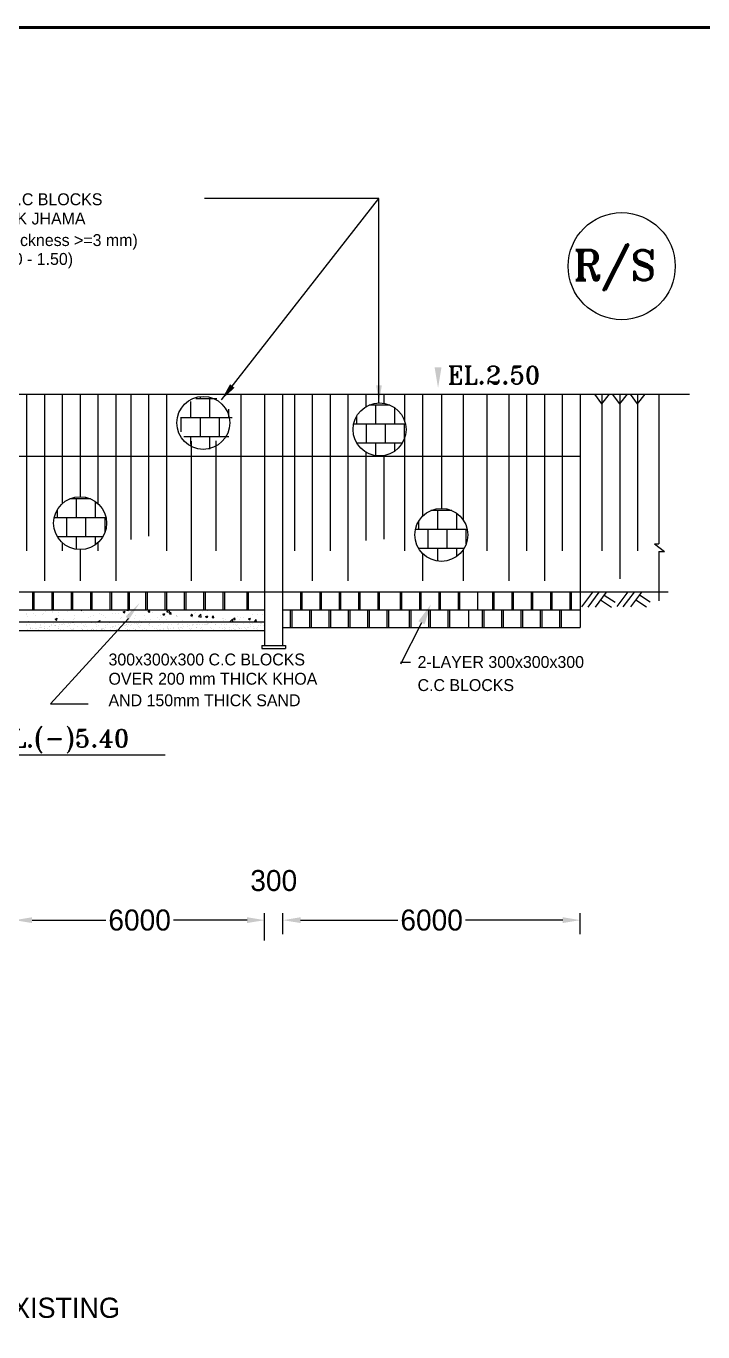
# Model space of a CAD drawing. Extents: x -377620 to 406987, y -326460 to -226264.
# Drawn here: x -5642 to 4020, y -248991 to -230343 of the extents above; entities that cross this region are included whole.
import ezdxf

# ---------------------------------------------------------------- set-up
doc = ezdxf.new("R2010")
doc.units = 0
doc.header["$LTSCALE"] = 300
doc.header["$MEASUREMENT"] = 0
doc.layers.get('0').update_dxf_attribs({"linetype": 'CONTINUOUS'})
doc.layers.get('DEFPOINTS').update_dxf_attribs({"linetype": 'CONTINUOUS'})
doc.layers.add('LINE', color=7, linetype='CONTINUOUS')
doc.styles.add('BIG', font='ROMANT.SHX')
doc.dimstyles.new('3', dxfattribs={"dimtxt": 225, "dimasz": 350, "dimexe": 100, "dimexo": 25, "dimgap": 9, "dimtad": 0, "dimdec": 0, "dimzin": 0, "dimdsep": 46, "dimtxsty": 'Standard', "dimcen": 0, "dimclrd": 5, "dimclre": 6, "dimclrt": 256, "dimadec": 0, "dimazin": 0, "dimtfac": 1, "dimtdec": 0, "dimtofl": 0, "dimtmove": 2, "dimatfit": 3, "dimfxl": 1, "dimtolj": 1, "dimtzin": 0, "dimarcsym": 0})

# ---------------------------------------------------------------- blocks, each defined once
blk = doc.blocks.new('*D415')
at = {"layer": 'DEFPOINTS', "color": 0}
for p in [(-2238, -243111), (-1975, -243111), (-1975, -243111)]:
    blk.add_point(p, dxfattribs=at)
at = {"layer": 'LINE', "color": 7, "lineweight": -2}
for p, q in [((-2488, -243111), (-2738, -243111)), ((-2238, -243086), (-2238, -243011)), ((-1975, -243086), (-1975, -243011)), ((-1725, -243111), (-1475, -243111))]:
    blk.add_line(p, q, dxfattribs=at)
at = {"layer": 'LINE', "color": 7}
for points in [[(-2488, -243069), (-2488, -243152), (-2238, -243111)], [(-1725, -243069), (-1725, -243152), (-1975, -243111)]]:
    blk.add_solid(points, dxfattribs=at)
at = {"layer": 'LINE', "color": 7, "insert": (-2107, -242547), "char_height": 300, "attachment_point": 5}
blk.add_mtext('\\A1;300', dxfattribs=at)
blk = doc.blocks.new('*D416')
at = {"layer": 'DEFPOINTS', "color": 0}
for p in [(-2238, -243111), (-5807, -243425), (-2238, -243425)]:
    blk.add_point(p, dxfattribs=at)
at = {"layer": 'LINE', "color": 7, "lineweight": -2}
for p, q in [((-5807, -243400), (-5807, -243011)), ((-5557, -243111), (-4506, -243111)), ((-2488, -243111), (-3538, -243111)), ((-2238, -243400), (-2238, -243011))]:
    blk.add_line(p, q, dxfattribs=at)
at = {"layer": 'LINE', "color": 7}
for points in [[(-5557, -243069), (-5557, -243152), (-5807, -243111)], [(-2488, -243069), (-2488, -243152), (-2238, -243111)]]:
    blk.add_solid(points, dxfattribs=at)
at = {"layer": 'LINE', "color": 7, "insert": (-4022, -243111), "char_height": 300, "attachment_point": 5}
blk.add_mtext('\\A1;6000', dxfattribs=at)
blk = doc.blocks.new('*X390')
at = {"color": 0}
for p, q in [((19840, 640), (19840, 912)), ((19924, 960), (20274, 960)), ((20000, 960), (20000, 985)), ((20160, 640), (20160, 960)), ((20480, 640), (20480, 781)), ((19664, 640), (20535, 640)), ((19680, 403), (19680, 640)), ((20000, 320), (20000, 640)), ((20320, 320), (20320, 640)), ((19720, 320), (20479, 320)), ((19840, 190), (19840, 320)), ((20160, 111), (20160, 320))]:
    blk.add_line(p, q, dxfattribs=at)
blk = doc.blocks.new('*D431')
at = {"layer": 'DEFPOINTS', "color": 0}
for p in [(2268, -243111), (-1975, -243336), (2268, -243336)]:
    blk.add_point(p, dxfattribs=at)
at = {"layer": 'LINE', "color": 7, "lineweight": -2}
for p, q in [((-1975, -243311), (-1975, -243011)), ((-1725, -243111), (-337, -243111)), ((2018, -243111), (631, -243111)), ((2268, -243311), (2268, -243011))]:
    blk.add_line(p, q, dxfattribs=at)
at = {"layer": 'LINE', "color": 7}
for points in [[(-1725, -243069), (-1725, -243152), (-1975, -243111)], [(2018, -243069), (2018, -243152), (2268, -243111)]]:
    blk.add_solid(points, dxfattribs=at)
at = {"layer": 'LINE', "color": 7, "insert": (147, -243111), "char_height": 300, "attachment_point": 5}
blk.add_mtext('\\A1;6000', dxfattribs=at)
blk = doc.blocks.new('*X386')
at = {"color": 0}
for p, q in [((19840, 640), (19840, 912)), ((19924, 960), (20274, 960)), ((20000, 960), (20000, 985)), ((20160, 640), (20160, 960)), ((20480, 640), (20480, 781)), ((19664, 640), (20535, 640)), ((19680, 403), (19680, 640)), ((20000, 320), (20000, 640)), ((20320, 320), (20320, 640)), ((19720, 320), (20479, 320)), ((19840, 190), (19840, 320)), ((20160, 111), (20160, 320))]:
    blk.add_line(p, q, dxfattribs=at)
blk = doc.blocks.new('A$C546D0F5F')
at = {"layer": 'LINE'}
for s, p in [('1- LAYER 400x400x200 C.C BLOCKS', (0, 0)), ('OVER 100mm THICK PICK JHAMA', (0, -275)), ('CHIPS, GEOTEXTILE (Thickness >=3 mm) ', (0, -583)), ('& 100 mm SAND (F.M 1.00 - 1.50)', (-27, -852))]:
    blk.add_text(s, height=170, dxfattribs=at).set_placement(p)

msp = doc.modelspace()

# ---------------------------------------------------------------- linework, layer by layer
at = {"layer": 'LINE', "color": 7}
for p, q in [((-11459, -235599.7426), (3829, -235599.7426)), ((-5636.9952, -235599.7426), (-5636.9952, -237837.1026)), ((-5381.9952, -235599.7426), (-5381.9952, -238263.8008)), ((-5126.9952, -235599.7426), (-5126.9952, -237162.1626)), ((-4871.9952, -235599.7426), (-4871.9952, -237063.1438)), ((-4616.9952, -235599.7426), (-4616.9952, -237162.1626)), ((-4361.9952, -235599.7426), (-4361.9952, -238263.8008)), ((-4149.4952, -235599.7426), (-4149.4952, -237674.5228)), ((-3894.4952, -235599.7426), (-3894.4952, -237627.4643)), ((-3639.4952, -235599.7426), (-3639.4952, -237837.1026)), ((-2931.6831, -235599.7426), (-2931.6831, -235600.8628)), ((-2576.9952, -235599.7426), (-2576.9952, -238263.8008)), ((-2236.9952, -235599.7426), (-2236.9952, -239188.2005)), ((-1981.9952, -235599.7426), (-1981.9952, -239188.2005)), ((-1811.9952, -235599.7426), (-1811.9952, -237837.1026)), ((-1556.9952, -235599.7426), (-1556.9952, -238263.8008)), ((-1301.9952, -235599.7426), (-1301.9952, -237837.1026)), ((-1046.9952, -235599.7426), (-1046.9952, -238263.8008)), ((-791.9952, -235599.7426), (-791.9952, -235779.7802)), ((-536.9952, -235599.7426), (-536.9952, -235730.1259)), ((-239.4952, -235599.7426), (-239.4952, -235979.9621)), ((15.5048, -235599.7426), (15.5048, -237345.0072)), ((285.8437, -235599.7426), (285.8437, -237231.1438)), ((599.6359, -235599.7426), (599.6359, -237398.5013)), ((934.2128, -235599.7426), (934.2128, -237837.1026)), ((1248.0048, -235599.7426), (1248.0048, -238263.8008)), ((1503.0048, -235599.7426), (1503.0048, -237837.1026)), ((1758.0048, -235599.7426), (1758.0048, -238263.8008)), ((2013.0048, -235599.7426), (2013.0048, -237837.1026)), ((2268.0048, -235599.7426), (2268.0048, -238931.2248)), ((2577.8253, -235739.5823), (2475.349, -235599.7426)), ((2577.8253, -235739.5823), (2687.6981, -235599.7426)), ((2577.8253, -235599.7426), (2577.8253, -237837.1026)), ((2832.8253, -235739.5823), (2730.349, -235599.7426)), ((2832.8253, -235739.5823), (2942.6981, -235599.7426)), ((2832.8253, -235599.7426), (2832.8253, -238238.3863)), ((3087.8253, -235739.5823), (2985.349, -235599.7426)), ((3087.8253, -235739.5823), (3197.6981, -235599.7426)), ((3087.8253, -235599.7426), (3087.8253, -237837.1026)), ((3390.2243, -235599.7426), (3390.2243, -237737.8754)), ((-239.4952, -236226.5162), (-239.4952, -237837.1026)), ((-3285.589, -236268.507), (-3285.589, -238263.8008)), ((-2931.6831, -236263.754), (-2931.6831, -237837.1026)), ((-791.9952, -236426.698), (-791.9952, -237687.5924)), ((2268.0048, -236487.4974), (-9683.4903, -236487.4974)), ((-536.9952, -236476.3524), (-536.9952, -237668.1313)), ((-5126.9952, -237719.8374), (-5126.9952, -237837.1026)), ((-4616.9952, -237719.8374), (-4616.9952, -237837.1026)), ((3326.8046, -237737.8754), (3471.7639, -237846.4844)), ((3326.8046, -237737.8754), (3390.2243, -237737.8754)), ((-4871.9952, -237818.8562), (-4871.9952, -238263.8008)), ((15.5048, -237872.9928), (15.5048, -238263.8008)), ((599.6359, -237819.4987), (599.6359, -238263.8008)), ((3390.2243, -237846.4844), (3390.2243, -238552.4434)), ((3390.2243, -237846.4844), (3471.7639, -237846.4844)), ((-5806.9952, -238423.2005), (2268.0048, -238423.2005)), ((-5551.9952, -238423.2005), (-5551.9952, -238678.2005)), ((-5530.7452, -238423.2005), (-5530.7452, -238678.2005)), ((-5275.7452, -238423.2005), (-5275.7452, -238678.2005)), ((-5254.4952, -238423.2005), (-5254.4952, -238678.2005)), ((-4999.4952, -238423.2005), (-4999.4952, -238678.2005)), ((-4978.2452, -238423.2005), (-4978.2452, -238678.2005)), ((-4723.2452, -238423.2005), (-4723.2452, -238678.2005)), ((-4701.9952, -238423.2005), (-4701.9952, -238678.2005)), ((-4446.9952, -238423.2005), (-4446.9952, -238678.2005)), ((-4425.7452, -238423.2005), (-4425.7452, -238678.2005)), ((-4191.9952, -238423.2005), (-4191.9952, -238678.2005)), ((-4170.7452, -238423.2005), (-4170.7452, -238678.2005)), ((-3936.9952, -238423.2005), (-3936.9952, -238678.2005)), ((-3915.7452, -238423.2005), (-3915.7452, -238678.2005)), ((-3660.7452, -238423.2005), (-3660.7452, -238678.2005)), ((-3639.4952, -238423.2005), (-3639.4952, -238678.2005)), ((-3384.4952, -238423.2005), (-3384.4952, -238678.2005)), ((-3363.2452, -238423.2005), (-3363.2452, -238678.2005)), ((-3108.2452, -238423.2005), (-3108.2452, -238678.2005)), ((-3086.9952, -238423.2005), (-3086.9952, -238678.2005)), ((-2831.9952, -238423.2005), (-2831.9952, -238678.2005)), ((-2810.7452, -238423.2005), (-2810.7452, -238678.2005)), ((-2491.9952, -238423.2005), (-2491.9952, -238678.2005)), ((-2470.7452, -238423.2005), (-2470.7452, -238678.2005)), ((-1726.9952, -238423.2005), (-1726.9952, -238678.2005)), ((-1705.7452, -238423.2005), (-1705.7452, -238678.2005)), ((-1450.7452, -238423.2005), (-1450.7452, -238678.2005)), ((-1429.4952, -238423.2005), (-1429.4952, -238678.2005)), ((-1174.4952, -238423.2005), (-1174.4952, -238678.2005)), ((-1153.2452, -238423.2005), (-1153.2452, -238678.2005)), ((-898.2452, -238423.2005), (-898.2452, -238678.2005)), ((-876.9952, -238423.2005), (-876.9952, -238678.2005)), ((-621.9952, -238423.2005), (-621.9952, -238678.2005)), ((-600.7452, -238423.2005), (-600.7452, -238678.2005)), ((-303.2452, -238423.2005), (-303.2452, -238678.2005)), ((-281.9952, -238423.2005), (-281.9952, -238678.2005)), ((-26.9952, -238423.2005), (-26.9952, -238678.2005)), ((-5.7452, -238423.2005), (-5.7452, -238678.2005)), ((249.2548, -238423.2005), (249.2548, -238678.2005)), ((270.5048, -238423.2005), (270.5048, -238678.2005)), ((525.5048, -238423.2005), (525.5048, -238678.2005)), ((546.7548, -238423.2005), (546.7548, -238678.2005)), ((800.3365, -238423.2005), (800.3365, -238678.2005)), ((1014.2548, -238423.2005), (1014.2548, -238678.2005)), ((1035.5048, -238423.2005), (1035.5048, -238678.2005)), ((1290.5048, -238423.2005), (1290.5048, -238678.2005)), ((1311.7548, -238423.2005), (1311.7548, -238678.2005)), ((1566.7548, -238423.2005), (1566.7548, -238678.2005)), ((1588.0048, -238423.2005), (1588.0048, -238678.2005)), ((1843.0048, -238423.2005), (1843.0048, -238678.2005)), ((1864.2548, -238423.2005), (1864.2548, -238678.2005)), ((2119.2548, -238423.2005), (2119.2548, -238678.2005)), ((2140.5048, -238423.2005), (2140.5048, -238678.2005)), ((2268.0048, -238423.2005), (3525.9028, -238423.2005)), ((2445.9032, -238425.1828), (2288.0668, -238635.4175)), ((2534.9391, -238429.2258), (2377.1028, -238639.4605)), ((2640.1634, -238429.2258), (2482.327, -238639.4605)), ((2611.8337, -238469.6555), (2765.623, -238570.7299)), ((2947.7419, -238421.1398), (2789.9055, -238631.3745)), ((3036.7778, -238425.1828), (2878.9415, -238635.4175)), ((3142.0021, -238425.1828), (2984.1657, -238635.4175)), ((3113.6724, -238465.6126), (3267.4617, -238566.6869)), ((-5806.9952, -238678.2005), (-2236.9952, -238678.2005)), ((-5016.1227, -238678.6779), (-5016.1227, -238678.6779)), ((-4964.9514, -238678.7665), (-4964.9514, -238678.7665)), ((-4862.7661, -238678.2005), (-4848.6548, -238687.7187)), ((-4848.6552, -238687.7313), (-4845.4572, -238678.2005)), ((-4206.9785, -238683.3915), (-4202.6227, -238678.2005)), ((-4206.9785, -238683.3915), (-4181.5755, -238685.6139)), ((-4181.5758, -238685.6272), (-4182.9458, -238678.2005)), ((-4079.0121, -238681.9016), (-4079.0121, -238681.9016)), ((-3902.1429, -238710.0611), (-3881.6541, -238685.6435)), ((-3876.7403, -238712.2971), (-3881.6544, -238685.6569)), ((-3634.1038, -238705.365), (-3608.0395, -238678.2005)), ((-3596.3062, -238711.2384), (-3600.1496, -238678.2005)), ((-2991.5004, -238685.219), (-2991.5004, -238685.219)), ((-1981.9952, -238678.2005), (2268.0048, -238678.2005)), ((-1871.9545, -238678.1913), (-1871.9545, -238933.1913)), ((-1850.7045, -238678.1913), (-1850.7045, -238933.1913)), ((-1595.7045, -238678.1913), (-1595.7045, -238933.1913)), ((-1574.4545, -238678.1913), (-1574.4545, -238933.1913)), ((-1319.4545, -238678.1913), (-1319.4545, -238933.1913)), ((-1298.2045, -238678.1913), (-1298.2045, -238933.1913)), ((-1043.2045, -238678.1913), (-1043.2045, -238933.1913)), ((-1021.9545, -238678.1913), (-1021.9545, -238933.1913)), ((-766.9545, -238678.1913), (-766.9545, -238933.1913)), ((-745.7045, -238678.1913), (-745.7045, -238933.1913)), ((-490.7045, -238678.1913), (-490.7045, -238933.1913)), ((-469.4545, -238678.1913), (-469.4545, -238933.1913)), ((-171.9545, -238678.1913), (-171.9545, -238933.1913)), ((-150.7045, -238678.1913), (-150.7045, -238933.1913)), ((104.2955, -238678.1913), (104.2955, -238933.1913)), ((125.5455, -238678.1913), (125.5455, -238933.1913)), ((380.5455, -238678.1913), (380.5455, -238933.1913)), ((401.7955, -238678.1913), (401.7955, -238933.1913)), ((673.3219, -238678.1913), (673.3219, -238933.1913)), ((869.2955, -238678.1913), (869.2955, -238933.1913)), ((890.5455, -238678.1913), (890.5455, -238933.1913)), ((1145.5455, -238678.1913), (1145.5455, -238933.1913)), ((1166.7955, -238678.1913), (1166.7955, -238933.1913)), ((1421.7955, -238678.1913), (1421.7955, -238933.1913)), ((1443.0455, -238678.1913), (1443.0455, -238933.1913)), ((1698.0455, -238678.1913), (1698.0455, -238933.1913)), ((1719.2955, -238678.1913), (1719.2955, -238933.1913)), ((1974.2955, -238678.1913), (1974.2955, -238933.1913)), ((1995.5455, -238678.1913), (1995.5455, -238933.1913)), ((2559.2215, -238538.3861), (2713.0108, -238639.4605)), ((3061.0602, -238534.3431), (3214.8495, -238635.4175)), ((-5806.9952, -238848.2005), (-2236.9952, -238848.2005)), ((-5638.3952, -238739.8879), (-5638.3952, -238739.8879)), ((-5636.6476, -238734.7511), (-5636.6476, -238734.7511)), ((-5618.5717, -238767.7638), (-5618.5717, -238767.7638)), ((-5611.626, -238848.2005), (-5609.1982, -238845.3072)), ((-5608.6671, -238848.2005), (-5609.1986, -238845.3193)), ((-5532.0007, -238725.8808), (-5532.0007, -238725.8808)), ((-5511.831, -238763.7671), (-5511.831, -238763.7671)), ((-5499.3834, -238687.2488), (-5499.3834, -238687.2488)), ((-5477.573, -238855.744), (-5477.573, -238855.744)), ((-5409.7731, -238744.3369), (-5409.7731, -238744.3369)), ((-5400.3611, -238737.8393), (-5400.3611, -238737.8393)), ((-5379.3612, -238873.1253), (-5379.3612, -238873.1253)), ((-5371.0397, -238704.6899), (-5371.0397, -238704.6899)), ((-4180.259, -238802.7155), (-5292.4937, -240023.5591)), ((-5279.8912, -238851.6396), (-5279.8912, -238851.6396)), ((-5272.5089, -238696.8346), (-5272.5089, -238696.8346)), ((-5263.9768, -238721.2225), (-5263.9768, -238721.2225)), ((-5226.8898, -238810.535), (-5197.1319, -238799.112)), ((-5226.8898, -238810.535), (-5205.7493, -238824.7944)), ((-5214.4353, -238836.9782), (-5214.4353, -238836.9782)), ((-5205.7498, -238824.8067), (-5197.1324, -238799.1243)), ((-5185.6908, -238710.6314), (-5185.6908, -238710.6314)), ((-5182.8986, -238753.9227), (-5182.8986, -238753.9227)), ((-5111.1531, -238868.7883), (-5111.1531, -238868.7883)), ((-5108.0409, -238822.9711), (-5108.0409, -238822.9711)), ((-5075.8172, -238853.3925), (-5075.8172, -238853.3925)), ((-5066.4169, -238862.0063), (-5066.4169, -238862.0063)), ((-5045.6344, -238706.4204), (-5045.6344, -238706.4204)), ((-5005.134, -238871.8199), (-5005.134, -238871.8199)), ((-4977.6559, -238867.0855), (-4977.6559, -238867.0855)), ((-4970.1194, -238820.2464), (-4970.1194, -238820.2464)), ((-4963.6717, -238866.3613), (-4963.6717, -238866.3613)), ((-4956.024, -238763.5085), (-4956.024, -238763.5085)), ((-4947.0798, -238801.7802), (-4947.0798, -238801.7802)), ((-4894.3995, -238857.2415), (-4894.3995, -238857.2415)), ((-4868.7351, -238857.9019), (-4868.7351, -238857.9019)), ((-4867.8535, -238853.7466), (-4867.8535, -238853.7466)), ((-4847.1933, -238867.7112), (-4847.1933, -238867.7112)), ((-4826.3913, -238848.288), (-4826.3913, -238848.288)), ((-4818.7598, -238716.0063), (-4818.7598, -238716.0063)), ((-4751.9087, -238790.3219), (-4751.9087, -238790.3219)), ((-4729.1495, -238773.0943), (-4729.1495, -238773.0943)), ((-4709.4478, -238862.7485), (-4709.4478, -238862.7485)), ((-4678.6709, -238766.4435), (-4678.6709, -238766.4435)), ((-4664.6611, -238859.6548), (-4664.6611, -238859.6548)), ((-4655.2608, -238868.2686), (-4655.2608, -238868.2686)), ((-4616.1098, -238844.5723), (-4586.3519, -238833.1493)), ((-4616.1098, -238844.5723), (-4610.7307, -238848.2005)), ((-4591.8853, -238725.5921), (-4591.8853, -238725.5921)), ((-4591.3983, -238848.2005), (-4586.3524, -238833.1621)), ((-4575.9506, -238861.0457), (-4575.9506, -238861.0457)), ((-4572.2765, -238752.4364), (-4572.2765, -238752.4364)), ((-4537.9616, -238847.1708), (-4537.9616, -238847.1708)), ((-4537.2385, -238763.114), (-4537.2385, -238763.114)), ((-4502.275, -238782.6802), (-4502.275, -238782.6802)), ((-4457.579, -238864.1641), (-4457.579, -238864.1641)), ((-4445.4881, -238861.6715), (-4445.4881, -238861.6715)), ((-4411.3154, -238731.2454), (-4411.3154, -238731.2454)), ((-4365.0108, -238735.1779), (-4365.0108, -238735.1779)), ((-4316.499, -238731.2491), (-4316.499, -238731.2491)), ((-4307.7425, -238856.7088), (-4307.7425, -238856.7088)), ((-4290.1075, -238804.6262), (-4290.1075, -238804.6262)), ((-4275.4004, -238792.266), (-4275.4004, -238792.266)), ((-4259.0153, -238707.4965), (-4229.2574, -238696.0735)), ((-4259.0153, -238707.4965), (-4237.8748, -238721.7559)), ((-4253.505, -238865.9171), (-4253.505, -238865.9171)), ((-4237.8752, -238721.769), (-4229.2578, -238696.0866)), ((-4185.4065, -238695.9087), (-4185.4065, -238695.9087)), ((-4180.6362, -238744.7637), (-4180.6362, -238744.7637)), ((-4174.2454, -238855.006), (-4174.2454, -238855.006)), ((-4145.9564, -238842.8045), (-4145.9564, -238842.8045)), ((-4140.7884, -238701.3246), (-4140.7884, -238701.3246)), ((-4091.0259, -238801.8518), (-4091.0259, -238801.8518)), ((-4088.9229, -238870.4264), (-4088.9229, -238870.4264)), ((-4086.2828, -238855.6317), (-4086.2828, -238855.6317)), ((-4084.7533, -238762.0815), (-4084.7533, -238762.0815)), ((-4039.6493, -238871.1629), (-4039.6493, -238871.1629)), ((-4029.8555, -238828.3357), (-4029.8555, -238828.3357)), ((-3998.187, -238865.7043), (-3998.187, -238865.7043)), ((-3953.7617, -238754.3495), (-3953.7617, -238754.3495)), ((-3948.5372, -238850.669), (-3948.5372, -238850.669)), ((-3931.2861, -238815.5965), (-3931.2861, -238815.5965)), ((-3928.9148, -238856.5844), (-3928.9148, -238856.5844)), ((-3902.3688, -238853.0896), (-3902.3688, -238853.0896)), ((-3902.1429, -238710.0611), (-3876.7399, -238712.2836)), ((-3884.8489, -238872.1794), (-3884.8489, -238872.1794)), ((-3864.1513, -238811.4376), (-3864.1513, -238811.4376)), ((-3836.8992, -238719.5369), (-3836.8992, -238719.5369)), ((-3815.0401, -238848.9662), (-3815.0401, -238848.9662)), ((-3761.4466, -238792.999), (-3761.4466, -238792.999)), ((-3735.0628, -238812.8528), (-3735.0628, -238812.8528)), ((-3726.8872, -238763.9354), (-3726.8872, -238763.9354)), ((-3710.5467, -238783.7316), (-3710.5467, -238783.7316)), ((-3690.7352, -238741.5338), (-3660.9774, -238730.1108)), ((-3690.7352, -238741.5338), (-3669.5948, -238755.7932)), ((-3684.5775, -238849.5919), (-3684.5775, -238849.5919)), ((-3669.5952, -238755.8068), (-3660.9778, -238730.1244)), ((-3655.0522, -238778.9919), (-3655.0522, -238778.9919)), ((-3637.2768, -238821.0234), (-3637.2768, -238821.0234)), ((-3634.1038, -238705.365), (-3596.3057, -238711.2272)), ((-3597.3073, -238736.7308), (-3576.8185, -238712.3131)), ((-3597.3073, -238736.7308), (-3571.9044, -238738.9533)), ((-3571.9047, -238738.967), (-3576.8188, -238712.3268)), ((-3500.0126, -238773.5212), (-3500.0126, -238773.5212)), ((-3494.0911, -238757.801), (-3494.0911, -238757.801)), ((-3492.3361, -238753.8071), (-3492.3361, -238753.8071)), ((-3487.2087, -238770.3082), (-3487.2087, -238770.3082)), ((-3410.4023, -238830.6093), (-3410.4023, -238830.6093)), ((-3292.4718, -238763.4005), (-3271.9829, -238738.9828)), ((-3292.4718, -238763.4004), (-3267.0688, -238765.6229)), ((-3277.6658, -238726.5992), (-3277.6658, -238726.5992)), ((-3273.1381, -238783.107), (-3273.1381, -238783.107)), ((-3267.0692, -238765.6369), (-3271.9833, -238738.9967)), ((-3239.3545, -238727.7636), (-3239.3545, -238727.7636)), ((-3225.6822, -238722.4643), (-3225.6822, -238722.4643)), ((-3183.5277, -238840.1951), (-3183.5277, -238840.1951)), ((-3180.5263, -238775.7106), (-3147.4237, -238741.2106)), ((-3180.5263, -238775.7106), (-3142.7282, -238781.5727)), ((-3142.7288, -238781.5842), (-3147.4243, -238741.2221)), ((-3119.2878, -238708.4572), (-3119.2878, -238708.4572)), ((-3079.9552, -238775.5711), (-3050.1974, -238764.1481)), ((-3079.9552, -238775.5711), (-3058.8148, -238789.8305)), ((-3062.0943, -238836.2142), (-3062.0943, -238836.2142)), ((-3058.8152, -238789.8446), (-3050.1978, -238764.1622)), ((-3056.9264, -238694.7343), (-3056.9264, -238694.7343)), ((-3046.2635, -238792.6928), (-3046.2635, -238792.6928)), ((-3031.6646, -238870.5059), (-3031.6646, -238870.5059)), ((-2990.2023, -238865.0473), (-2990.2023, -238865.0473)), ((-2987.6362, -238790.0701), (-2967.1473, -238765.6524)), ((-2987.6362, -238790.0701), (-2962.2332, -238792.2926)), ((-2962.2336, -238792.3068), (-2967.1477, -238765.6666)), ((-2958.3267, -238687.2662), (-2958.3267, -238687.2662)), ((-2920.9301, -238855.9274), (-2920.9301, -238855.9274)), ((-2899.8239, -238848.5562), (-2899.8239, -238848.5562)), ((-2894.3842, -238852.4326), (-2894.3842, -238852.4326)), ((-2843.8837, -238806.2897), (-2843.8837, -238806.2897)), ((-2829.1888, -238833.9501), (-2829.1888, -238833.9501)), ((-2819.389, -238802.2786), (-2819.389, -238802.2786)), ((-2801.7224, -238819.5545), (-2801.7224, -238819.5545)), ((-2726.9489, -238846.0562), (-2693.8463, -238811.5562)), ((-2726.9489, -238846.0562), (-2713.1229, -238848.2005)), ((-2695.3279, -238805.5474), (-2695.3279, -238805.5474)), ((-2689.5853, -238848.2005), (-2693.8469, -238811.5679)), ((-2682.8006, -238816.7398), (-2662.3117, -238792.3221)), ((-2682.8006, -238816.7398), (-2657.3976, -238818.9622)), ((-2657.3981, -238818.9767), (-2662.3121, -238792.3365)), ((-2629.2134, -238779.0818), (-2629.2134, -238779.0818)), ((-2592.5145, -238811.8645), (-2592.5145, -238811.8645)), ((-2581.3347, -238791.4055), (-2581.3347, -238791.4055)), ((-2534.3669, -238784.3565), (-2534.3669, -238784.3565)), ((-2488.6678, -238854.8185), (-2488.6678, -238854.8185)), ((-2469.1752, -238809.6084), (-2439.4173, -238798.1854)), ((-2469.1752, -238809.6084), (-2448.0348, -238823.8678)), ((-2448.0353, -238823.8823), (-2439.4178, -238798.1999)), ((-2408.474, -238747.2168), (-2408.474, -238747.2168)), ((-2377.965, -238843.4094), (-2357.4762, -238818.9918)), ((-2377.965, -238843.4094), (-2352.5621, -238845.6319)), ((-2365.6399, -238821.4503), (-2365.6399, -238821.4503)), ((-2352.5625, -238845.6466), (-2357.4766, -238819.0064)), ((-2333.4806, -238748.8609), (-2333.4806, -238748.8609)), ((-2290.986, -238850.7141), (-2290.986, -238850.7141)), ((-2265.958, -238749.0198), (-2265.958, -238749.0198)), ((2.9309, -238864.0135), (-299.4469, -239456.9671)), ((-5806.9952, -238975.7005), (-2236.9952, -238975.7005)), ((-5640.2857, -238891.8917), (-5640.2857, -238891.8917)), ((-5630.8854, -238900.5055), (-5630.8854, -238900.5055)), ((-5629.0223, -238965.4486), (-5629.0223, -238965.4486)), ((-5592.7881, -238887.0635), (-5592.7881, -238887.0635)), ((-5586.5161, -238941.1625), (-5586.5161, -238941.1625)), ((-5580.8015, -238947.608), (-5580.8015, -238947.608)), ((-5578.6075, -238925.2792), (-5578.6075, -238925.2792)), ((-5554.2556, -238944.1132), (-5554.2556, -238944.1132)), ((-5512.8583, -238874.8281), (-5512.8583, -238874.8281)), ((-5512.7934, -238938.6546), (-5512.7934, -238938.6546)), ((-5509.6457, -238973.0961), (-5509.6457, -238973.0961)), ((-5491.7076, -238951.4588), (-5491.7076, -238951.4588)), ((-5470.2011, -238965.16), (-5470.2011, -238965.16)), ((-5448.1449, -238925.9049), (-5448.1449, -238925.9049)), ((-5443.5211, -238929.5347), (-5443.5211, -238929.5347)), ((-5433.9668, -238886.7748), (-5433.9668, -238886.7748)), ((-5433.2036, -238896.4011), (-5433.2036, -238896.4011)), ((-5416.9752, -238926.0399), (-5416.9752, -238926.0399)), ((-5382.4421, -238942.9154), (-5382.4421, -238942.9154)), ((-5376.1485, -238971.3933), (-5376.1485, -238971.3933)), ((-5375.513, -238920.5813), (-5375.513, -238920.5813)), ((-5373.0418, -238951.5292), (-5373.0418, -238951.5292)), ((-5332.8864, -238951.1702), (-5332.8864, -238951.1702)), ((-5311.3799, -238964.8713), (-5311.3799, -238964.8713)), ((-5310.3994, -238920.9422), (-5310.3994, -238920.9422)), ((-5306.2407, -238911.4614), (-5306.2407, -238911.4614)), ((-5279.6948, -238907.9666), (-5279.6948, -238907.9666)), ((-5275.1456, -238886.4862), (-5275.1456, -238886.4862)), ((-5248.8986, -238873.751), (-5248.8986, -238873.751)), ((-5245.686, -238972.019), (-5245.686, -238972.019)), ((-5238.2326, -238902.508), (-5238.2326, -238902.508)), ((-5229.1296, -238898.154), (-5229.1296, -238898.154)), ((-5219.7293, -238906.7678), (-5219.7293, -238906.7678)), ((-5176.9022, -238919.2394), (-5176.9022, -238919.2394)), ((-5175.36, -238947.4248), (-5175.36, -238947.4248)), ((-5174.0651, -238950.8816), (-5174.0651, -238950.8816)), ((-5168.9603, -238893.3881), (-5168.9603, -238893.3881)), ((-5152.5586, -238964.5827), (-5152.5586, -238964.5827)), ((-5142.4144, -238889.8933), (-5142.4144, -238889.8933)), ((-5116.3243, -238886.1976), (-5116.3243, -238886.1976)), ((-5107.9404, -238967.0563), (-5107.9404, -238967.0563)), ((-5100.9521, -238884.4346), (-5100.9521, -238884.4346)), ((-5046.4396, -238919.8651), (-5046.4396, -238919.8651)), ((-5031.6799, -238875.3148), (-5031.6799, -238875.3148)), ((-5022.0475, -238902.6633), (-5022.0475, -238902.6633)), ((-5015.2439, -238950.593), (-5015.2439, -238950.593)), ((-4993.7374, -238964.2941), (-4993.7374, -238964.2941)), ((-4974.4433, -238965.3535), (-4974.4433, -238965.3535)), ((-4971.286, -238949.1777), (-4971.286, -238949.1777)), ((-4961.8857, -238957.7915), (-4961.8857, -238957.7915)), ((-4957.5031, -238885.909), (-4957.5031, -238885.909)), ((-4908.6941, -238914.9024), (-4908.6941, -238914.9024)), ((-4856.4227, -238950.3044), (-4856.4227, -238950.3044)), ((-4843.9807, -238965.9792), (-4843.9807, -238965.9792)), ((-4834.9162, -238964.0055), (-4834.9162, -238964.0055)), ((-4817.9735, -238904.4163), (-4817.9735, -238904.4163)), ((-4808.5732, -238913.03), (-4808.5732, -238913.03)), ((-4798.6819, -238885.6204), (-4798.6819, -238885.6204)), ((-4779.3695, -238974.1442), (-4779.3695, -238974.1442)), ((-4775.1969, -238913.1996), (-4775.1969, -238913.1996)), ((-4764.2039, -238953.6871), (-4764.2039, -238953.6871)), ((-4710.0973, -238965.0243), (-4710.0973, -238965.0243)), ((-4706.2351, -238961.0165), (-4706.2351, -238961.0165)), ((-4697.6014, -238950.0158), (-4697.6014, -238950.0158)), ((-4683.5513, -238961.5295), (-4683.5513, -238961.5295)), ((-4676.0949, -238963.7169), (-4676.0949, -238963.7169)), ((-4644.7344, -238913.8254), (-4644.7344, -238913.8254)), ((-4642.0891, -238956.0709), (-4642.0891, -238956.0709)), ((-4639.8606, -238885.3318), (-4639.8606, -238885.3318)), ((-4610.8914, -238908.9256), (-4610.8914, -238908.9256)), ((-4572.8168, -238946.951), (-4572.8168, -238946.951)), ((-4572.738, -238959.3138), (-4572.738, -238959.3138)), ((-4560.1299, -238955.44), (-4560.1299, -238955.44)), ((-4550.7296, -238964.0538), (-4550.7296, -238964.0538)), ((-4546.2709, -238943.4562), (-4546.2709, -238943.4562)), ((-4538.7802, -238949.7271), (-4538.7802, -238949.7271)), ((-4517.2737, -238963.4283), (-4517.2737, -238963.4283)), ((-4506.9888, -238908.8626), (-4506.9888, -238908.8626)), ((-4504.8087, -238937.9976), (-4504.8087, -238937.9976)), ((-4481.0394, -238885.0432), (-4481.0394, -238885.0432)), ((-4442.2754, -238959.9395), (-4442.2754, -238959.9395)), ((-4435.5364, -238928.8777), (-4435.5364, -238928.8777)), ((-4408.9905, -238925.3828), (-4408.9905, -238925.3828)), ((-4406.8174, -238910.6785), (-4406.8174, -238910.6785)), ((-4397.4171, -238919.2923), (-4397.4171, -238919.2923)), ((-4379.9589, -238949.4385), (-4379.9589, -238949.4385)), ((-4373.4917, -238907.1599), (-4373.4917, -238907.1599)), ((-4367.5283, -238919.9242), (-4367.5283, -238919.9242)), ((-4358.4525, -238963.1397), (-4358.4525, -238963.1397)), ((-4353.0478, -238959.9493), (-4353.0478, -238959.9493)), ((-4322.2182, -238884.7546), (-4322.2182, -238884.7546)), ((-4304.5299, -238954.9768), (-4304.5299, -238954.9768)), ((-4298.256, -238910.8044), (-4298.256, -238910.8044)), ((-4271.7101, -238907.3095), (-4271.7101, -238907.3095)), ((-4244.1047, -238874.5309), (-4244.1047, -238874.5309)), ((-4243.0291, -238907.7856), (-4243.0291, -238907.7856)), ((-4230.2479, -238901.8509), (-4230.2479, -238901.8509)), ((-4221.1377, -238949.1499), (-4221.1377, -238949.1499)), ((-4205.8969, -238884.4659), (-4205.8969, -238884.4659)), ((-4203.4756, -238892.7311), (-4203.4756, -238892.7311)), ((-4199.7353, -238915.1879), (-4199.7353, -238915.1879)), ((-4199.6312, -238962.8511), (-4199.6312, -238962.8511)), ((-4191.4738, -238961.7023), (-4191.4738, -238961.7023)), ((-4182.0735, -238970.316), (-4182.0735, -238970.316)), ((-4176.9297, -238889.2362), (-4176.9297, -238889.2362)), ((-4171.0327, -238953.274), (-4171.0327, -238953.274)), ((-4147.7836, -238902.8229), (-4147.7836, -238902.8229)), ((-4135.4674, -238883.7776), (-4135.4674, -238883.7776)), ((-4104.8165, -238948.8613), (-4104.8165, -238948.8613)), ((-4083.31, -238962.5624), (-4083.31, -238962.5624)), ((-4083.0701, -238953.8997), (-4083.0701, -238953.8997)), ((-4066.1952, -238874.6578), (-4066.1952, -238874.6578)), ((-4047.0757, -238884.1773), (-4047.0757, -238884.1773)), ((-4038.1613, -238916.9408), (-4038.1613, -238916.9408)), ((-4028.761, -238925.5546), (-4028.761, -238925.5546)), ((-4014.2864, -238901.1201), (-4014.2864, -238901.1201)), ((-3984.3917, -238966.2116), (-3984.3917, -238966.2116)), ((-3945.9952, -238948.5727), (-3945.9952, -238948.5727)), ((-3945.3246, -238948.937), (-3945.3246, -238948.937)), ((-3924.4888, -238962.2738), (-3924.4888, -238962.2738)), ((-3888.2545, -238883.8887), (-3888.2545, -238883.8887)), ((-3883.8238, -238901.7458), (-3883.8238, -238901.7458)), ((-3875.4486, -238880.7931), (-3875.4486, -238880.7931)), ((-3831.0792, -238921.4501), (-3831.0792, -238921.4501)), ((-3813.8848, -238973.4871), (-3813.8848, -238973.4871)), ((-3811.8274, -238947.2342), (-3811.8274, -238947.2342)), ((-3787.174, -238948.2841), (-3787.174, -238948.2841)), ((-3780.3177, -238967.9645), (-3780.3177, -238967.9645)), ((-3765.6675, -238961.9852), (-3765.6675, -238961.9852)), ((-3746.0783, -238896.7831), (-3746.0783, -238896.7831)), ((-3744.6126, -238964.3673), (-3744.6126, -238964.3673)), ((-3729.4332, -238883.6001), (-3729.4332, -238883.6001)), ((-3718.0666, -238960.8724), (-3718.0666, -238960.8724)), ((-3681.3649, -238947.8599), (-3681.3649, -238947.8599)), ((-3677.7668, -238876.6887), (-3677.7668, -238876.6887)), ((-3676.6044, -238955.4138), (-3676.6044, -238955.4138)), ((-3628.3528, -238947.9955), (-3628.3528, -238947.9955)), ((-3627.0052, -238923.2031), (-3627.0052, -238923.2031)), ((-3617.6049, -238931.8169), (-3617.6049, -238931.8169)), ((-3612.5811, -238895.0803), (-3612.5811, -238895.0803)), ((-3607.3322, -238946.294), (-3607.3322, -238946.294)), ((-3606.8463, -238961.6966), (-3606.8463, -238961.6966)), ((-3580.7862, -238942.7991), (-3580.7862, -238942.7991)), ((-3573.2356, -238972.4739), (-3573.2356, -238972.4739)), ((-3570.612, -238883.3115), (-3570.612, -238883.3115)), ((-3543.6193, -238942.8972), (-3543.6193, -238942.8972)), ((-3539.324, -238937.3405), (-3539.324, -238937.3405)), ((-3482.1186, -238895.706), (-3482.1186, -238895.706)), ((-3473.6928, -238878.4416), (-3473.6928, -238878.4416)), ((-3470.0517, -238928.2207), (-3470.0517, -238928.2207)), ((-3469.5315, -238947.7069), (-3469.5315, -238947.7069)), ((-3464.2925, -238887.0554), (-3464.2925, -238887.0554)), ((-3448.0251, -238961.408), (-3448.0251, -238961.408)), ((-3443.5058, -238924.7258), (-3443.5058, -238924.7258)), ((-3419.9231, -238927.7124), (-3419.9231, -238927.7124)), ((-3411.7908, -238883.0229), (-3411.7908, -238883.0229)), ((-3410.1222, -238941.1944), (-3410.1222, -238941.1944)), ((-3402.0436, -238919.2672), (-3402.0436, -238919.2672)), ((-3369.1616, -238974.2268), (-3369.1616, -238974.2268)), ((-3344.373, -238890.7433), (-3344.373, -238890.7433)), ((-3332.7713, -238910.1474), (-3332.7713, -238910.1474)), ((-3310.7103, -238947.4182), (-3310.7103, -238947.4182)), ((-3306.2254, -238906.6525), (-3306.2254, -238906.6525)), ((-3289.2038, -238961.1194), (-3289.2038, -238961.1194)), ((-3279.6596, -238941.8202), (-3279.6596, -238941.8202)), ((-3266.6107, -238882.951), (-3266.6107, -238882.951)), ((-3264.7632, -238901.1939), (-3264.7632, -238901.1939)), ((-3252.9695, -238882.7343), (-3252.9695, -238882.7343)), ((-3215.8491, -238929.4654), (-3215.8491, -238929.4654)), ((-3210.8759, -238889.0405), (-3210.8759, -238889.0405)), ((-3206.4489, -238938.0791), (-3206.4489, -238938.0791)), ((-3195.4909, -238892.074), (-3195.4909, -238892.074)), ((-3168.945, -238888.5792), (-3168.945, -238888.5792)), ((-3151.8891, -238947.1296), (-3151.8891, -238947.1296)), ((-3141.914, -238936.8574), (-3141.914, -238936.8574)), ((-3130.3826, -238960.8308), (-3130.3826, -238960.8308)), ((-3127.4828, -238883.1206), (-3127.4828, -238883.1206)), ((-3094.1483, -238882.4457), (-3094.1483, -238882.4457)), ((-3080.4133, -238889.6663), (-3080.4133, -238889.6663)), ((-3062.5367, -238884.7039), (-3062.5367, -238884.7039)), ((-3058.2105, -238874.0007), (-3058.2105, -238874.0007)), ((-3053.1364, -238893.3177), (-3053.1364, -238893.3177)), ((-3008.767, -238933.9747), (-3008.767, -238933.9747)), ((-3008.4169, -238935.1547), (-3008.4169, -238935.1547)), ((-2993.0678, -238946.841), (-2993.0678, -238946.841)), ((-2971.5613, -238960.5422), (-2971.5613, -238960.5422)), ((-2942.6677, -238884.7036), (-2942.6677, -238884.7036)), ((-2935.3271, -238882.1571), (-2935.3271, -238882.1571)), ((-2877.9543, -238935.7804), (-2877.9543, -238935.7804)), ((-2855.4546, -238889.2132), (-2855.4546, -238889.2132)), ((-2834.2466, -238946.5524), (-2834.2466, -238946.5524)), ((-2812.7401, -238960.2536), (-2812.7401, -238960.2536)), ((-2809.1706, -238883.0008), (-2809.1706, -238883.0008)), ((-2805.9001, -238972.8301), (-2805.9001, -238972.8301)), ((-2804.693, -238935.7276), (-2804.693, -238935.7276)), ((-2795.2928, -238944.3414), (-2795.2928, -238944.3414)), ((-2776.5058, -238881.8684), (-2776.5058, -238881.8684)), ((-2740.2088, -238930.8177), (-2740.2088, -238930.8177)), ((-2736.6279, -238963.7103), (-2736.6279, -238963.7103)), ((-2710.0819, -238960.2154), (-2710.0819, -238960.2154)), ((-2678.708, -238883.6265), (-2678.708, -238883.6265)), ((-2675.4254, -238946.2638), (-2675.4254, -238946.2638)), ((-2668.6197, -238954.7568), (-2668.6197, -238954.7568)), ((-2653.9189, -238959.9649), (-2653.9189, -238959.9649)), ((-2651.3806, -238890.9662), (-2651.3806, -238890.9662)), ((-2641.9803, -238899.5799), (-2641.9803, -238899.5799)), ((-2617.6846, -238881.5798), (-2617.6846, -238881.5798)), ((-2606.7116, -238929.1149), (-2606.7116, -238929.1149)), ((-2599.3475, -238945.6369), (-2599.3475, -238945.6369)), ((-2597.611, -238940.237), (-2597.611, -238940.237)), ((-2572.8015, -238942.1421), (-2572.8015, -238942.1421)), ((-2540.9625, -238878.6638), (-2540.9625, -238878.6638)), ((-2531.3393, -238936.6835), (-2531.3393, -238936.6835)), ((-2516.6041, -238945.9752), (-2516.6041, -238945.9752)), ((-2495.0976, -238959.6763), (-2495.0976, -238959.6763)), ((-2476.2491, -238929.7406), (-2476.2491, -238929.7406)), ((-2462.0671, -238927.5636), (-2462.0671, -238927.5636)), ((-2458.8634, -238881.2912), (-2458.8634, -238881.2912)), ((-2444.2985, -238895.4755), (-2444.2985, -238895.4755)), ((-2435.5211, -238924.0688), (-2435.5211, -238924.0688)), ((-2407.4653, -238876.961), (-2407.4653, -238876.961)), ((-2404.2527, -238975.229), (-2404.2527, -238975.229)), ((-2394.0589, -238918.6102), (-2394.0589, -238918.6102)), ((-2393.537, -238941.9899), (-2393.537, -238941.9899)), ((-2384.1367, -238950.6037), (-2384.1367, -238950.6037)), ((-2357.7829, -238945.6866), (-2357.7829, -238945.6866)), ((-2338.5035, -238924.7779), (-2338.5035, -238924.7779)), ((-2336.2764, -238959.3877), (-2336.2764, -238959.3877)), ((-2324.7866, -238909.4903), (-2324.7866, -238909.4903)), ((-2300.0421, -238881.0026), (-2300.0421, -238881.0026)), ((-2298.2407, -238905.9955), (-2298.2407, -238905.9955)), ((-2277.0028, -238877.5867), (-2277.0028, -238877.5867)), ((-2256.7785, -238900.5369), (-2256.7785, -238900.5369)), ((-2240.2245, -238897.2284), (-2240.2245, -238897.2284)), ((-2230.8242, -238905.8422), (-2230.8242, -238905.8422)), ((-1981.9952, -238931.2248), (2268.0048, -238931.2248)), ((-2279.4952, -239188.2005), (-2279.4952, -239230.7005)), ((-2279.4952, -239188.2005), (-1939.4952, -239188.2005)), ((-2279.4952, -239230.7005), (-1939.4952, -239230.7005)), ((-1939.4952, -239188.2005), (-1939.4952, -239230.7005)), ((-299.4469, -239424.5904), (-153.6036, -239424.5904)), ((-5292.4937, -240023.5591), (-4757.7352, -240023.5591)), ((-6357.2704, -240751.9291), (-3657.4802, -240751.9291))]:
    msp.add_line(p, q, dxfattribs=at)
at = {"layer": 'LINE', "color": 7, "lineweight": 40, "const_width": 42.8247}
msp.add_lwpolyline([(-43708.4802, -273150.4307), (16796.7198, -273150.4307), (16796.7198, -230364.6107), (-43708.4802, -230364.6107)], close=True, dxfattribs=at)
at = {"layer": 'LINE', "color": 7}
for centre, radius in [((2860.7519, -233771.4669), 764.2117), ((-3113.1193, -236009.3084), 377.8562), ((-596.6759, -236103.2391), 377.8562), ((-4871.9952, -237441), 377.8562), ((285.8437, -237609), 377.8562)]:
    msp.add_circle(centre, radius, dxfattribs=at)
for points in [[(189.3742, -235213.6869), (288.5409, -235213.6869), (238.9575, -235511.1869)], [(-4216.9122, -238769.3231), (-4186.1059, -238836.1079), (-4022.4046, -238582.7965)], [(-41.2406, -238841.4882), (47.1023, -238886.5388), (138.0828, -238598.9848)]]:
    msp.add_solid(points, dxfattribs=at)

# ---------------------------------------------------------------- block references
msp.add_blockref('A$C546D0F5F', (-8432.282, -232901.0235), dxfattribs=at)
at = {"layer": 'LINE', "color": 7, "yscale": 0.8499999999767169, "zscale": 0.85}
for name, p, xscale in [('*X386', (-20154.9275, -236477.9095), 0.8499999999985448), ('*X390', (16487.6323, -236571.8402), -0.8499999999985448), ('*X390', (12212.313, -237909.6011), -0.8499999999985448), ('*X390', (17370.1518, -238077.6011), -0.8499999999985448)]:
    msp.add_blockref(name, p, dxfattribs=dict(at, xscale=xscale))

# ---------------------------------------------------------------- texts
at = {"layer": 'LINE', "color": 7, "style": 'BIG'}
for s, height, p in [('R/S', 425, (2168.4679, -233969.6592)), ('EL.2.50', 255, (373.9648, -235454.4405)), ('EL.(-)5.40', 255, (-6072.7295, -240641.8582))]:
    msp.add_text(s, height=height, dxfattribs=at).set_placement(p)
at = {"layer": 'LINE', "color": 7}
for s, height, p in [('300x300x300 C.C BLOCKS', 170, (-4466.0487, -239473.1555)), ('2-LAYER 300x300x300 ', 170, (-53.5146, -239508.8909)), ('OVER 200 mm THICK KHOA', 170, (-4466.0487, -239748.3573)), ('C.C BLOCKS', 170, (-53.5146, -239839.0687)), ('AND 150mm THICK SAND', 170, (-4466.0487, -240055.9359)), ('16. TRANSITION BETWEEN DIVERSION EMBANKMENT / CHANNEL AND EXISTING ', 288, (-19325.0489, -248790.0858))]:
    msp.add_text(s, height=height, dxfattribs=at).set_placement(p)

# ---------------------------------------------------------------- dimensions: what is measured, and where the dimension line sits
for base, p1, p2, text, picture, middle in [((-1975.2126, -243110.6026), (-2238.0028, -243110.6026), (-1975.2126, -243110.6026), '300', '*D415', (-2106.6077, -242547.1026)), ((-2238.0028, -243110.6026), (-5806.9952, -243425.35), (-2238.0028, -243425.35), '6000', '*D416', (-4022.499, -243110.6026)), ((2268.0048, -243110.6026), (-1975, -243335.6889), (2268.0048, -243335.6889), '6000', '*D431', (146.5024, -243110.6026))]:
    dim = msp.add_linear_dim(base=base, p1=p1, p2=p2, text=text, dimstyle='3', override={"dimtxt": 300, "dimasz": 250, "dimclrd": 7, "dimclre": 7, "dimclrt": 7}, dxfattribs=at)
    dim.commit()
    dim.dimension.update_dxf_attribs({"geometry": picture, "text_midpoint": middle})

# ---------------------------------------------------------------- leaders
for points in [[(-604.9534, -235720.825), (-604.9534, -232807.1298), (-3095.9068, -232807.1298)], [(-2852.9722, -235679.17), (-604.9534, -232807.1298)]]:
    msp.add_leader(points, dimstyle='3', override={"dimtxt": 300, "dimasz": 250, "dimclrd": 7, "dimclre": 7, "dimclrt": 7}, dxfattribs=at)

doc.saveas('drawing.dxf')
